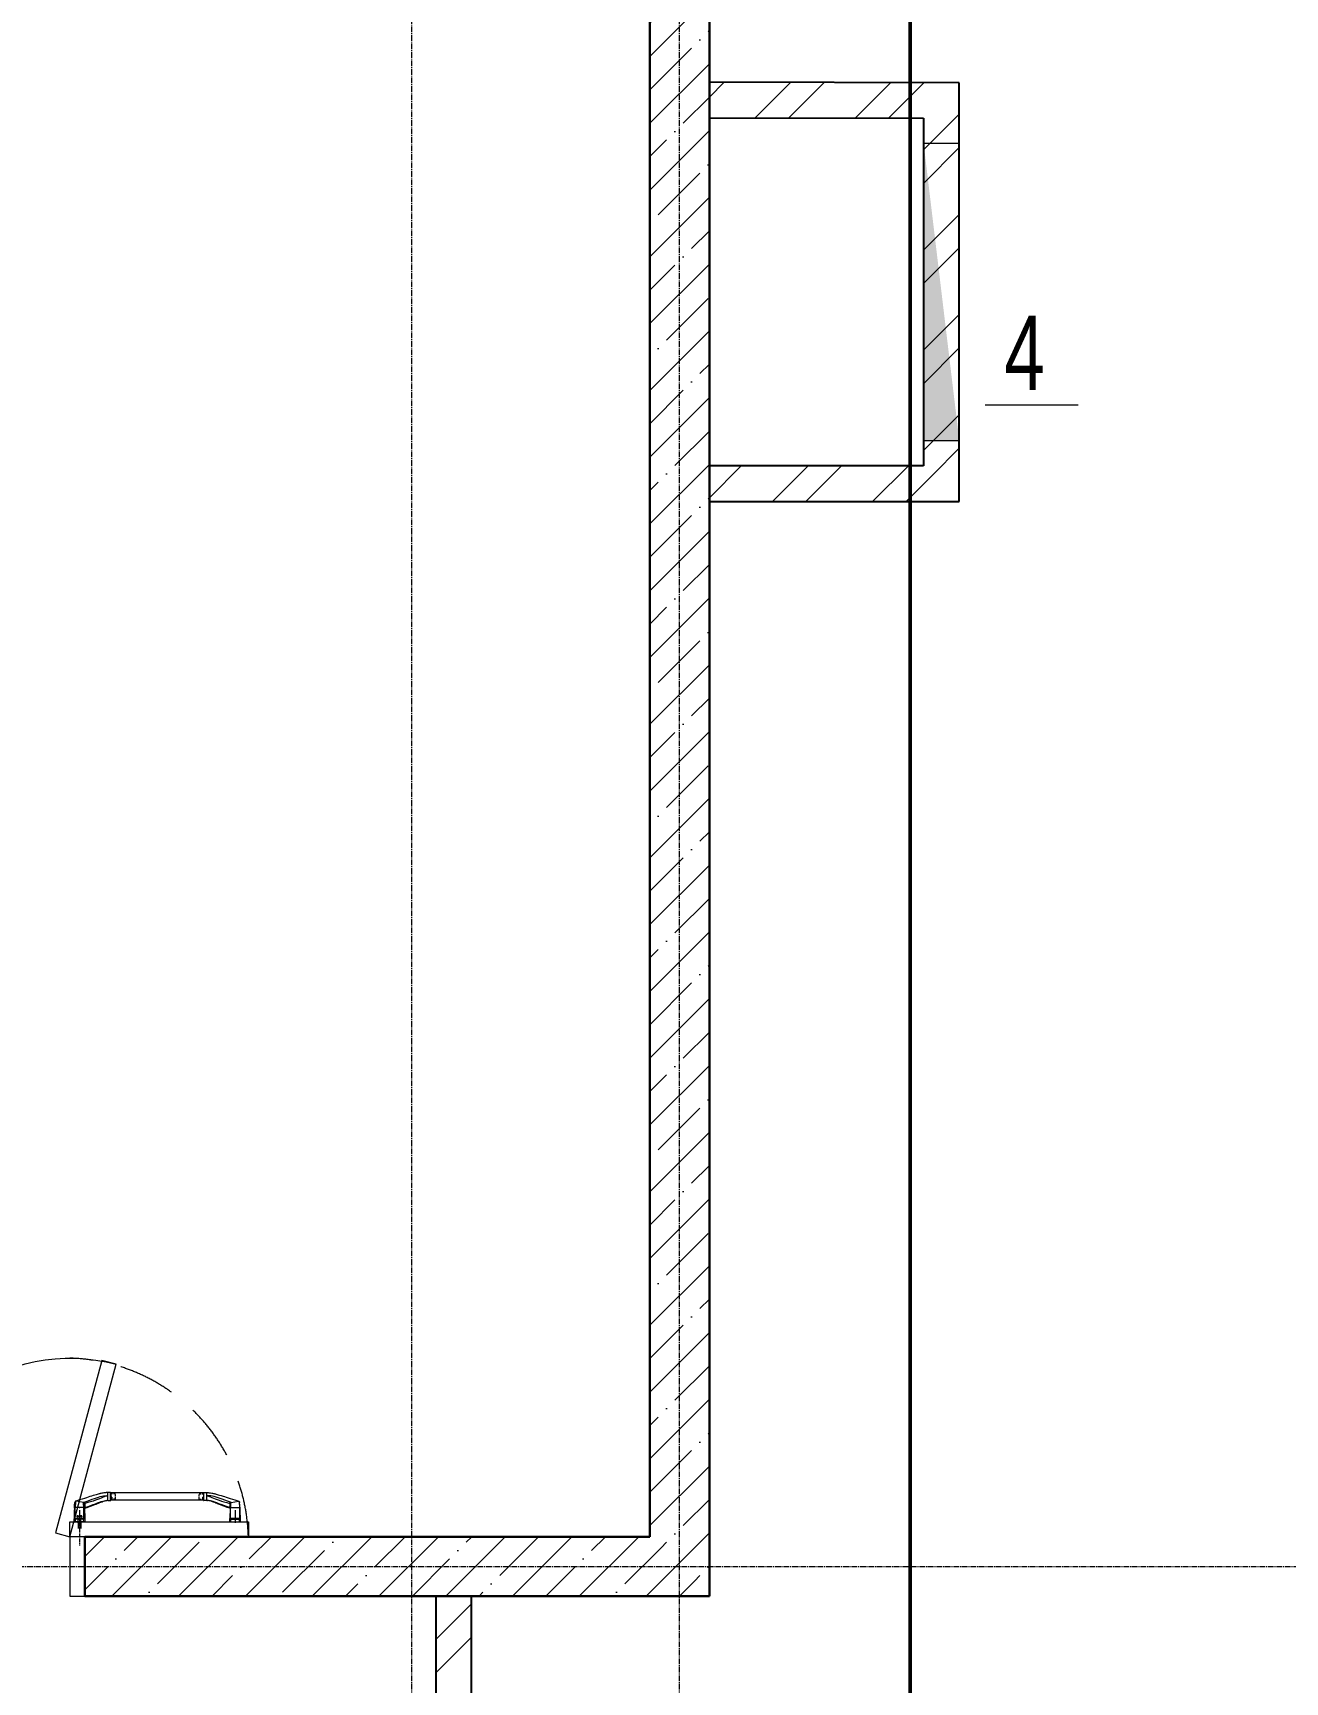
# Model space of a CAD drawing. Header units: millimetres. Extents: x -7155 to 483283, y -227682 to 148426.
# Drawn here: x 26326 to 30536, y 90511 to 96055 of the extents above; entities that cross this region are included whole.
import ezdxf
from ezdxf.enums import TextEntityAlignment as Align

# ---------------------------------------------------------------- set-up
doc = ezdxf.new("R2010")
doc.units = ezdxf.units.MM
for name, pattern in [('CENTER2', [28.575, 19.05, -3.175, 3.175, -3.175]), ('CENTERLINE', [30, 12, -1.5, 3, -1.5, 12]), ('DASHED', [19.05, 12.7, -6.35]), ('HIDDEN', [9.525, 6.35, -3.175])]:
    doc.linetypes.add(name, pattern=pattern)
for name, color, linetype, lineweight in [('АР_Двери_внутренние', 5, 'Continuous', 9), ('АР_Двери_внутренние_антипаника', 7, 'Continuous', 0), ('АР_Отв. марка', 4, 'Continuous', 9), ('АР_Стены ЖБ', 7, 'Continuous', 30), ('АР_Стены кирпич', 32, 'Continuous', 25), ('АР_Штриховка', 8, 'Continuous', 0), ('ОВ_Отверстия', 1, 'Continuous', 5)]:
    doc.layers.add(name, color=color, linetype=linetype, lineweight=lineweight)
doc.layers.add('АР_Оси_РД_100', color=7, linetype='Continuous', lineweight=0, true_color=0x525252)
doc.layers.add('РД_Оси_100', color=7, linetype='Continuous', lineweight=0, true_color=0x525252)
doc.styles.add('Arial0', font='arial.ttf')

# ---------------------------------------------------------------- blocks, each defined once
blk = doc.blocks.new('СОШ_2200_АР_ОСИ_М100_28.05.24')
at = {"layer": 'АР_Оси_РД_100', "linetype": 'CENTER2'}
for p, q in [((27600, -6155), (27600, 139938.679)), ((-5954.958, 90900), (119910, 90900))]:
    blk.add_line(p, q, dxfattribs=at)
blk.add_lwpolyline([(28500, -6155), (28500, 139938.679)], dxfattribs=at)
blk = doc.blocks.new('MOK-МаркаПроема инж.')
blk.add_line((-1.328, -1.754), (1.802, -1.754))
at = {"color": 0, "style": 'Arial0', "width": 0.7}
blk.add_attdef('АР-ПРОЕМ:Коробка', text='', height=2.5, dxfattribs=at).set_placement((0, 0), align=Align.MIDDLE)

msp = doc.modelspace()

# ---------------------------------------------------------------- hatches: boundary and pattern name
at = {"layer": 'АР_Штриховка', "linetype": 'Continuous', "lineweight": 5, "true_color": 0x000000}
h = msp.add_hatch(dxfattribs=at)
h.set_pattern_fill('ANSI35', color=18, scale=25, angle=-360, style=0)
h.paths.add_polyline_path([(28600, 100400), (28400, 100400), (28400, 91000), (28600, 90800)], flags=0)
at = {"layer": 'АР_Штриховка', "linetype": 'Continuous', "lineweight": 0, "true_color": 0x000000}
h = msp.add_hatch(dxfattribs=at)
h.set_pattern_fill('ANSI32', color=18, scale=25, angle=-360, style=0)
h.paths.add_polyline_path([(28600.3, 95890), (28600, 95770), (29320.4, 95768.5), (29440.4, 95888.2)], flags=0)
h = msp.add_hatch(dxfattribs=at)
h.set_pattern_fill('ANSI32', color=18, scale=25, angle=-360, style=0)
h.paths.add_polyline_path([(29440.4, 95888.2), (29320.4, 95768.5), (29320.4, 94600.5), (29440.4, 94480.6)], flags=0)
h = msp.add_hatch(dxfattribs=at)
h.set_pattern_fill('ANSI32', color=18, scale=25, angle=-360, style=0)
h.paths.add_polyline_path([(29440.4, 94480.6), (29320.4, 94600.5), (28600, 94600), (28600.1, 94480)], flags=0)
at = {"layer": 'АР_Штриховка', "linetype": 'Continuous', "lineweight": 5, "true_color": 0x000000}
h = msp.add_hatch(dxfattribs=at)
h.set_pattern_fill('ANSI35', color=18, scale=25, angle=360, style=0)
h.paths.add_polyline_path([(28600, 90800), (28400, 91000), (26500, 91000), (26500, 90800)], flags=0)
h.paths.add_polyline_path([(24700, 90800), (24700, 91000), (24400, 91000), (24400, 90800)], flags=0)
at = {"layer": 'АР_Штриховка', "linetype": 'Continuous', "lineweight": 0, "true_color": 0x000000}
h = msp.add_hatch(dxfattribs=at)
h.set_pattern_fill('ANSI32', color=18, scale=25, angle=-360, style=0)
h.paths.add_polyline_path([(27800, 90800), (27680, 90800), (27680, 89800), (27800, 89800)], flags=0)
h.paths.add_polyline_path([(27800, 87800), (27680, 87800), (27680, 87400), (27800, 87400)], flags=0)
at = {"layer": 'ОВ_Отверстия', "linetype": 'Continuous', "lineweight": 5, "true_color": 0x000000}
for points in [[(29320.4, 95685), (29320.4, 94685), (29380.4, 95185)], [(29320.4, 94685), (29440.4, 94685), (29380.4, 95185)]]:
    msp.add_hatch(color=18, dxfattribs=at).paths.add_polyline_path(points, flags=0)

# ---------------------------------------------------------------- linework, layer by layer
at = {"color": 1, "lineweight": 50}
msp.add_lwpolyline([(29275, 90117.6), (29275, 99663), (44686.9, 99663), (44686.9, 90117.6)], dxfattribs=at)
at = {"layer": 'АР_Двери_внутренние', "color": 18, "linetype": 'Continuous', "lineweight": 9, "true_color": 0x000000}
for points in [[(26605.3, 91579.6), (26557, 91592.5), (26401.7, 91012.9), (26450, 91000)], [(26450, 90800), (26500, 90800), (26500, 91000), (26450, 91000)]]:
    msp.add_lwpolyline(points, close=True, dxfattribs=at)
at = {"layer": 'АР_Двери_внутренние', "color": 18, "linetype": 'Continuous', "lineweight": 9, "true_color": 0x000000, "extrusion": (0, 0, -1)}
msp.add_arc((-26450, 91000), 600, 0, 105, dxfattribs=at)
at = {"layer": 'АР_Двери_внутренние_антипаника', "color": 18, "linetype": 'Continuous', "true_color": 0x000000}
for p, q in [((26548.2, 91143.6), (26545.4, 91142.9)), ((26550.4, 91144.2), (26548.2, 91143.6)), ((26552.2, 91144.6), (26550.4, 91144.2)), ((26554.5, 91145.2), (26552.2, 91144.6)), ((26557.3, 91145.8), (26554.5, 91145.2)), ((26560.5, 91146.5), (26557.3, 91145.8)), ((26564.2, 91147.1), (26560.5, 91146.5)), ((26565.6, 91147.3), (26564.2, 91147.1)), ((26566.9, 91147.5), (26565.6, 91147.3)), ((26568.1, 91147.6), (26566.9, 91147.5)), ((26569.2, 91147.7), (26568.1, 91147.6)), ((26570.3, 91147.8), (26569.2, 91147.7)), ((26572.3, 91148), (26570.3, 91147.8)), ((26577, 91148.1), (26572.3, 91148)), ((26577, 91137.5), (26577, 91148.1)), ((26587, 91148.1), (26577, 91148.1)), ((26587, 91148.1), (26577, 91148.1)), ((26587, 91137.5), (26587, 91148.1)), ((26899.3, 91147.2), (26588, 91147.1)), ((26588, 91147.1), (26588, 91136.9)), ((26899.3, 91147.2), (26899.3, 91136.9)), ((26900.3, 91148.2), (26910.3, 91148.2)), ((26900.3, 91137.5), (26900.3, 91148.1)), ((26900.3, 91148.1), (26910.3, 91148.1)), ((26910.3, 91148.1), (26915.1, 91148)), ((26910.3, 91137.5), (26910.3, 91148.1)), ((26915.1, 91148), (26917, 91147.9)), ((26917, 91147.9), (26918.1, 91147.8)), ((26918.1, 91147.8), (26919.2, 91147.6)), ((26919.2, 91147.6), (26920.5, 91147.5)), ((26920.5, 91147.5), (26921.7, 91147.3)), ((26921.7, 91147.3), (26923.1, 91147.1)), ((26923.1, 91147.1), (26926.8, 91146.5)), ((26926.8, 91146.5), (26930, 91145.8)), ((26930, 91145.8), (26932.8, 91145.2)), ((26932.8, 91145.2), (26935.1, 91144.6)), ((26935.1, 91144.6), (26937, 91144.2)), ((26937, 91144.2), (26939.2, 91143.6)), ((26939.2, 91143.6), (26941.9, 91142.9)), ((26465.2, 91096.3), (26465.4, 91096.9)), ((26465.4, 91097), (26465.9, 91105.8)), ((26465.4, 91096.9), (26465.8, 91097.5)), ((26465.5, 91098.8), (26465.5, 91098.5)), ((26465.8, 91097.5), (26466.5, 91097.8)), ((26465.9, 91105.8), (26466.6, 91115.1)), ((26466.5, 91097.8), (26467.2, 91098)), ((26466.7, 91115.4), (26466.6, 91115.1)), ((26466.8, 91115.7), (26466.7, 91115.4)), ((26467.4, 91117.2), (26466.8, 91115.7)), ((26467.2, 91116.2), (26466.8, 91115.7)), ((26467, 91093.9), (26466.9, 91089.9)), ((26466.9, 91089.9), (26466.9, 91086.2)), ((26467.2, 91098), (26467, 91093.9)), ((26467.9, 91116.6), (26467.2, 91116.2)), ((26496.9, 91098), (26467.2, 91098)), ((26469.3, 91118.9), (26467.4, 91117.2)), ((26468.6, 91116.7), (26467.4, 91098)), ((26496.7, 91098), (26467.4, 91098)), ((26468.6, 91116.7), (26467.9, 91116.6)), ((26468.8, 91117.3), (26468.6, 91116.7)), ((26469.4, 91118), (26468.8, 91117.3)), ((26470.9, 91119.8), (26469.3, 91118.9)), ((26469.4, 91119), (26469.3, 91118.9)), ((26470.1, 91119.2), (26469.4, 91119)), ((26470.9, 91119.1), (26469.4, 91118)), ((26470.9, 91119.1), (26470.1, 91119.2)), ((26472.8, 91120.4), (26470.9, 91119.8)), ((26495.5, 91114.4), (26470.9, 91119.1)), ((26482.4, 91123.4), (26472.8, 91120.4)), ((26491, 91126.1), (26482.4, 91123.4)), ((26498.7, 91128.6), (26491, 91126.1)), ((26495.3, 91114.2), (26495.5, 91114.4)), ((26495.3, 91114), (26495.3, 91114.2)), ((26495.4, 91113.5), (26495.3, 91114)), ((26495.6, 91113.1), (26495.4, 91113.5)), ((26495.5, 91114.4), (26496.2, 91115.3)), ((26495.5, 91114.4), (26496.4, 91114)), ((26495.7, 91113), (26495.6, 91113.1)), ((26495.6, 91113.1), (26495.6, 91113.1)), ((26495.6, 91113.1), (26495.6, 91113.1)), ((26495.6, 91113.1), (26495.6, 91113.1)), ((26495.6, 91113.1), (26495.6, 91113.1)), ((26495.6, 91113.1), (26495.6, 91113.1)), ((26495.6, 91113.1), (26495.6, 91113.1)), ((26495.6, 91113.1), (26495.6, 91113.1)), ((26495.6, 91113.1), (26495.6, 91113.1)), ((26495.6, 91113.1), (26495.6, 91113.1)), ((26495.6, 91113.1), (26495.6, 91113.1)), ((26495.6, 91113.1), (26495.6, 91113.1)), ((26495.6, 91113.1), (26495.6, 91113.1)), ((26495.6, 91113.1), (26495.6, 91113.1)), ((26495.7, 91112.9), (26495.7, 91113)), ((26495.8, 91112.8), (26495.7, 91112.9)), ((26496, 91109.9), (26495.8, 91112.8)), ((26495.8, 91112.8), (26496.5, 91112.7)), ((26496.2, 91107), (26496, 91109.9)), ((26496.2, 91115.3), (26496.8, 91115.8)), ((26496.3, 91104.2), (26496.2, 91107)), ((26496.5, 91101.3), (26496.3, 91104.2)), ((26496.4, 91114), (26497.3, 91113.2)), ((26496.5, 91112.7), (26497.1, 91112.3)), ((26496.7, 91098), (26496.5, 91101.3)), ((26497.1, 91097.9), (26496.7, 91098)), ((26496.8, 91115.8), (26497.6, 91116.2)), ((26497, 91094.7), (26496.9, 91098)), ((26496.9, 91098), (26497.6, 91097.8)), ((26497.1, 91091.6), (26497, 91094.7)), ((26497.1, 91112.3), (26497.6, 91111.8)), ((26497.1, 91097.9), (26497.1, 91097.9)), ((26497.2, 91088.5), (26497.1, 91091.6)), ((26497.2, 91085.6), (26497.2, 91088.5)), ((26497.3, 91113.2), (26498, 91112.2)), ((26497.6, 91116.2), (26507.7, 91119.5)), ((26497.6, 91116.2), (26498.4, 91115.4)), ((26497.6, 91111.8), (26497.7, 91111.2)), ((26497.6, 91097.8), (26498.3, 91097.5)), ((26497.8, 91111.3), (26497.7, 91111.2)), ((26497.9, 91111.2), (26497.8, 91111.3)), ((26498, 91111.2), (26497.9, 91111.2)), ((26498, 91112.2), (26498.2, 91111.3)), ((26498.1, 91111.2), (26498, 91111.2)), ((26498.2, 91111.3), (26498.1, 91111.2)), ((26498.3, 91111.4), (26498.2, 91111.3)), ((26498.8, 91111.3), (26498.3, 91111.4)), ((26498.3, 91097.5), (26498.7, 91096.9)), ((26498.4, 91115.4), (26499.1, 91114.1)), ((26498.5, 91100.4), (26498.4, 91101)), ((26498.4, 91101), (26498.4, 91100.9)), ((26498.5, 91100.3), (26498.5, 91100.4)), ((26498.7, 91100.3), (26498.5, 91100.3)), ((26505.6, 91130.8), (26498.7, 91128.6)), ((26498.7, 91099.7), (26498.7, 91100.2)), ((26498.7, 91100.2), (26498.7, 91100.2)), ((26498.7, 91098.7), (26498.7, 91099.7)), ((26498.8, 91097.1), (26498.7, 91098.7)), ((26498.8, 91097.1), (26498.7, 91097.1)), ((26498.7, 91096.9), (26498.9, 91096.3)), ((26499.3, 91111.2), (26498.8, 91111.3)), ((26498.9, 91095.1), (26498.8, 91097.1)), ((26498.9, 91096.3), (26498.9, 91094.9)), ((26498.9, 91095.3), (26499.1, 91095.9)), ((26498.9, 91094.9), (26499.6, 91095.3)), ((26498.9, 91094.9), (26500.1, 91063.7)), ((26499.1, 91114.1), (26499.5, 91112.6)), ((26499.1, 91095.9), (26499.2, 91096)), ((26499.2, 91096), (26499.3, 91096.2)), ((26499.5, 91111.2), (26499.3, 91111.2)), ((26499.3, 91096.2), (26499.4, 91096.4)), ((26499.4, 91096.4), (26499.8, 91096.9)), ((26499.5, 91112.6), (26499.7, 91111.2)), ((26499.7, 91111.2), (26499.5, 91111.2)), ((26499.6, 91095.3), (26508.4, 91098.2)), ((26499.6, 91095.3), (26500, 91095.5)), ((26510, 91114.4), (26499.7, 91111.2)), ((26499.7, 91111.2), (26499.7, 91111.2)), ((26499.7, 91111.2), (26500.1, 91105.6)), ((26499.8, 91096.9), (26500.4, 91097.5)), ((26500, 91095.5), (26500.3, 91095.9)), ((26500.1, 91105.6), (26500.6, 91098.1)), ((26500.3, 91095.9), (26500.5, 91096.4)), ((26500.4, 91097.5), (26500.6, 91097.6)), ((26500.5, 91096.4), (26500.6, 91097.6)), ((26500.6, 91097.6), (26510.9, 91101)), ((26500.6, 91098.1), (26500.6, 91097.6)), ((26511.9, 91132.7), (26505.6, 91130.8)), ((26507.7, 91119.5), (26516.7, 91122.8)), ((26508.4, 91098.2), (26516.1, 91100.9)), ((26519.4, 91117.2), (26510, 91114.4)), ((26510.9, 91101), (26520.2, 91104.4)), ((26517.5, 91134.5), (26511.9, 91132.7)), ((26516.1, 91100.9), (26522.8, 91103.4)), ((26516.7, 91122.8), (26524.9, 91125.8)), ((26522.5, 91136.1), (26517.5, 91134.5)), ((26527.9, 91119.7), (26519.4, 91117.2)), ((26520.2, 91104.4), (26528.7, 91107.6)), ((26528.7, 91138), (26522.5, 91136.1)), ((26522.8, 91103.4), (26528.7, 91105.7)), ((26524.9, 91125.8), (26532.4, 91128.6)), ((26535.6, 91122.2), (26527.9, 91119.7)), ((26533.9, 91139.6), (26528.7, 91138)), ((26528.7, 91107.6), (26536.3, 91110.6)), ((26528.7, 91105.7), (26533.9, 91107.8)), ((26532.4, 91128.6), (26539.3, 91131.1)), ((26538.4, 91140.9), (26533.9, 91139.6)), ((26533.9, 91107.8), (26538.5, 91109.7)), ((26542.7, 91124.7), (26535.6, 91122.2)), ((26536.3, 91110.6), (26543.3, 91113.4)), ((26542.2, 91142), (26538.4, 91140.9)), ((26538.5, 91109.7), (26542.6, 91111.4)), ((26539.3, 91131.1), (26545.8, 91133.2)), ((26545.4, 91142.9), (26542.2, 91142)), ((26542.6, 91111.4), (26546.3, 91112.9)), ((26549.1, 91127), (26542.7, 91124.7)), ((26543.3, 91113.4), (26549.7, 91115.8)), ((26545.8, 91133.2), (26551.9, 91135)), ((26546.3, 91112.9), (26550.5, 91114.6)), ((26554.8, 91129.3), (26549.1, 91127)), ((26549.7, 91115.8), (26555.4, 91117.8)), ((26550.5, 91114.6), (26554.2, 91116)), ((26551.9, 91135), (26557.7, 91136.3)), ((26554.2, 91116), (26558, 91117.4)), ((26560, 91131.4), (26554.8, 91129.3)), ((26555.4, 91117.8), (26560.6, 91119.3)), ((26557.7, 91136.3), (26563.2, 91137.1)), ((26558, 91117.4), (26562.1, 91118.8)), ((26564.7, 91133.4), (26560, 91131.4)), ((26560.6, 91119.3), (26565.1, 91120.3)), ((26562.1, 91118.8), (26566.4, 91120.1)), ((26563.2, 91137.1), (26567, 91137.4)), ((26567.9, 91134.9), (26564.7, 91133.4)), ((26565.1, 91120.3), (26568.2, 91120.7)), ((26566.4, 91120.1), (26570.9, 91121.1)), ((26567, 91137.4), (26570.6, 91137.5)), ((26571, 91136.3), (26567.9, 91134.9)), ((26568.2, 91120.7), (26571.1, 91121.1)), ((26570.6, 91137.5), (26573.9, 91137.5)), ((26570.7, 91121), (26572.2, 91121.3)), ((26574, 91137.2), (26571, 91136.3)), ((26572.2, 91121.3), (26574.6, 91121.6)), ((26573.9, 91137.5), (26577, 91137.5)), ((26577, 91137.5), (26574, 91137.2)), ((26577, 91121.7), (26574.6, 91121.6)), ((26577, 91121.8), (26577, 91137.5)), ((26577, 91121.7), (26577, 91121.8)), ((26577, 91121.7), (26587, 91121.7)), ((26587, 91121.7), (26587, 91137.5)), ((26588, 91136.9), (26588, 91122.7)), ((26899.3, 91122.7), (26588, 91122.7)), ((26899.3, 91136.9), (26899.3, 91122.7)), ((26900.3, 91121.7), (26900.3, 91137.5)), ((26910.3, 91121.7), (26900.3, 91121.7)), ((26910.3, 91137.5), (26913.3, 91137.2)), ((26913.4, 91137.5), (26910.3, 91137.5)), ((26910.3, 91121.8), (26910.3, 91137.5)), ((26910.3, 91121.7), (26910.3, 91121.8)), ((26910.3, 91121.7), (26912.7, 91121.6)), ((26915.1, 91121.3), (26912.7, 91121.6)), ((26913.3, 91137.2), (26916.4, 91136.3)), ((26916.7, 91137.5), (26913.4, 91137.5)), ((26916.6, 91121), (26915.1, 91121.3)), ((26919.1, 91120.7), (26916.2, 91121.2)), ((26916.4, 91136.3), (26919.4, 91134.9)), ((26920.9, 91120.1), (26916.4, 91121.1)), ((26920.3, 91137.4), (26916.7, 91137.5)), ((26922.2, 91120.3), (26919.1, 91120.7)), ((26919.4, 91134.9), (26922.6, 91133.5)), ((26924.2, 91137.1), (26920.3, 91137.4)), ((26925.2, 91118.8), (26920.9, 91120.1)), ((26926.8, 91119.3), (26922.2, 91120.3)), ((26922.6, 91133.5), (26927.3, 91131.4)), ((26929.6, 91136.3), (26924.2, 91137.1)), ((26929.4, 91117.4), (26925.2, 91118.8)), ((26931.9, 91117.8), (26926.8, 91119.3)), ((26927.3, 91131.4), (26932.5, 91129.3)), ((26933.1, 91116), (26929.4, 91117.4)), ((26935.4, 91135), (26929.6, 91136.3)), ((26937.6, 91115.8), (26931.9, 91117.8)), ((26932.5, 91129.3), (26938.3, 91127)), ((26936.8, 91114.6), (26933.1, 91116)), ((26941.5, 91133.2), (26935.4, 91135)), ((26941, 91112.9), (26936.8, 91114.6)), ((26944, 91113.4), (26937.6, 91115.8)), ((26938.3, 91127), (26944.6, 91124.7)), ((26944.7, 91111.4), (26941, 91112.9)), ((26948, 91131.1), (26941.5, 91133.2)), ((26941.9, 91142.9), (26945.1, 91142)), ((26951, 91110.6), (26944, 91113.4)), ((26944.6, 91124.7), (26951.7, 91122.2)), ((26948.8, 91109.7), (26944.7, 91111.4)), ((26945.1, 91142), (26948.9, 91140.9)), ((26954.9, 91128.6), (26948, 91131.1)), ((26953.4, 91107.8), (26948.8, 91109.7)), ((26948.9, 91140.9), (26953.4, 91139.6)), ((26958.7, 91107.6), (26951, 91110.6)), ((26951.7, 91122.2), (26959.4, 91119.7)), ((26953.4, 91139.6), (26958.6, 91138)), ((26958.6, 91105.7), (26953.4, 91107.8)), ((26962.4, 91125.8), (26954.9, 91128.6)), ((26958.6, 91138), (26964.8, 91136.1)), ((26964.5, 91103.4), (26958.6, 91105.7)), ((26967.1, 91104.4), (26958.7, 91107.6)), ((26959.4, 91119.7), (26967.9, 91117.2)), ((26970.6, 91122.8), (26962.4, 91125.8)), ((26971.3, 91100.9), (26964.5, 91103.4)), ((26964.8, 91136.1), (26969.8, 91134.5)), ((26976.5, 91101), (26967.1, 91104.4)), ((26967.9, 91117.2), (26977.3, 91114.4)), ((26969.8, 91134.5), (26975.4, 91132.8)), ((26979.6, 91119.6), (26970.6, 91122.8)), ((26978.9, 91098.2), (26971.3, 91100.9)), ((26975.4, 91132.8), (26981.7, 91130.8)), ((26986.7, 91097.6), (26976.5, 91101)), ((26977.3, 91114.4), (26987.6, 91111.3)), ((26987.7, 91095.3), (26978.9, 91098.2)), ((26989.7, 91116.2), (26979.6, 91119.6)), ((26981.7, 91130.8), (26988.6, 91128.6)), ((26986.8, 91098.1), (26986.7, 91097.6)), ((26986.9, 91096.4), (26986.7, 91097.6)), ((26987, 91097.5), (26986.7, 91097.6)), ((26987.2, 91105.6), (26986.8, 91098.1)), ((26987.1, 91095.9), (26986.9, 91096.4)), ((26987.6, 91096.9), (26987, 91097.5)), ((26987.3, 91095.5), (26987.1, 91095.9)), ((26987.6, 91111.2), (26987.2, 91105.6)), ((26988.4, 91094.9), (26987.2, 91063.7)), ((26987.7, 91095.3), (26987.3, 91095.5)), ((26987.8, 91112.6), (26987.6, 91111.3)), ((26987.6, 91111.3), (26987.6, 91111.2)), ((26987.6, 91111.3), (26987.8, 91111.2)), ((26987.9, 91096.4), (26987.6, 91096.9)), ((26988.4, 91094.9), (26987.7, 91095.3)), ((26988.3, 91114.1), (26987.8, 91112.6)), ((26987.8, 91111.2), (26988.1, 91111.2)), ((26988, 91096.2), (26987.9, 91096.4)), ((26988.1, 91096), (26988, 91096.2)), ((26988.1, 91111.2), (26988.5, 91111.3)), ((26988.2, 91095.9), (26988.1, 91096)), ((26988.4, 91095.3), (26988.2, 91095.9)), ((26989, 91115.4), (26988.3, 91114.1)), ((26988.4, 91095.1), (26988.5, 91097.1)), ((26988.6, 91096.9), (26988.4, 91096.3)), ((26988.4, 91096.3), (26988.4, 91094.9)), ((26988.5, 91111.3), (26989, 91111.4)), ((26988.5, 91097.1), (26988.6, 91098.7)), ((26988.5, 91097.1), (26988.7, 91097.1)), ((26988.6, 91128.6), (26996.3, 91126.1)), ((26988.6, 91099.7), (26988.7, 91100.2)), ((26988.6, 91098.7), (26988.6, 91099.7)), ((26989.1, 91097.5), (26988.6, 91096.9)), ((26988.7, 91100.3), (26988.8, 91100.3)), ((26988.7, 91100.2), (26988.7, 91100.2)), ((26988.8, 91100.4), (26988.9, 91101)), ((26988.8, 91100.3), (26988.8, 91100.4)), ((26988.9, 91101), (26988.9, 91100.9)), ((26989.7, 91116.2), (26989, 91115.4)), ((26989, 91111.4), (26989.1, 91111.3)), ((26989.4, 91112.3), (26989.1, 91111.3)), ((26989.1, 91111.3), (26989.2, 91111.2)), ((26989.7, 91097.8), (26989.1, 91097.5)), ((26989.2, 91111.2), (26989.3, 91111.2)), ((26989.3, 91111.2), (26989.5, 91111.2)), ((26990, 91113.2), (26989.4, 91112.3)), ((26989.5, 91111.2), (26989.6, 91111.3)), ((26989.7, 91111.8), (26989.6, 91111.2)), ((26989.6, 91111.3), (26989.6, 91111.2)), ((26990.5, 91115.8), (26989.7, 91116.2)), ((26990.2, 91112.3), (26989.7, 91111.8)), ((26990.4, 91098), (26989.7, 91097.8)), ((26990.9, 91114), (26990, 91113.2)), ((26990.1, 91088.5), (26990.2, 91091.6)), ((26990.1, 91085.6), (26990.1, 91088.5)), ((26990.8, 91112.7), (26990.2, 91112.3)), ((26990.2, 91097.9), (26990.3, 91097.9)), ((26990.2, 91091.6), (26990.3, 91094.8)), ((26990.3, 91094.8), (26990.4, 91098)), ((26990.3, 91097.9), (26990.6, 91098)), ((26990.4, 91098), (27020.1, 91098)), ((26991.1, 91115.4), (26990.5, 91115.8)), ((26990.6, 91098), (26990.8, 91101.3)), ((26990.6, 91098), (27020, 91098)), ((26991.6, 91112.8), (26990.8, 91112.7)), ((26990.8, 91101.3), (26991, 91104.2)), ((26991.9, 91114.4), (26990.9, 91114)), ((26991, 91104.2), (26991.2, 91107)), ((26991.9, 91114.4), (26991.1, 91115.4)), ((26991.2, 91107), (26991.4, 91109.9)), ((26991.4, 91109.9), (26991.6, 91112.8)), ((26991.6, 91113), (26991.7, 91113.1)), ((26991.6, 91112.9), (26991.6, 91113)), ((26991.6, 91112.8), (26991.6, 91112.9)), ((26991.7, 91113.1), (26991.9, 91113.5)), ((26991.7, 91113.1), (26991.7, 91113.1)), ((26991.7, 91113.1), (26991.7, 91113.1)), ((26991.7, 91113.1), (26991.7, 91113.1)), ((26991.7, 91113.1), (26991.7, 91113.1)), ((26991.7, 91113.1), (26991.7, 91113.1)), ((26991.7, 91113.1), (26991.7, 91113.1)), ((26991.7, 91113.1), (26991.7, 91113.1)), ((26991.7, 91113.1), (26991.7, 91113.1)), ((26991.7, 91113.1), (26991.7, 91113.1)), ((26991.7, 91113.1), (26991.7, 91113.1)), ((26991.7, 91113.1), (26991.7, 91113.1)), ((26991.7, 91113.1), (26991.7, 91113.1)), ((26991.7, 91113.1), (26991.7, 91113.1)), ((26991.9, 91114.4), (27016.4, 91119.1)), ((26992, 91114.2), (26991.9, 91114.4)), ((26991.9, 91113.5), (26992, 91114)), ((26992, 91114), (26992, 91114.2)), ((26996.3, 91126.1), (27004.9, 91123.4)), ((27004.9, 91123.4), (27014.5, 91120.4)), ((27014.5, 91120.4), (27016.4, 91119.8)), ((27016.4, 91119.8), (27018, 91118.9)), ((27016.4, 91119.1), (27017.2, 91119.2)), ((27016.4, 91119.1), (27017.9, 91118)), ((27017.2, 91119.2), (27018, 91119)), ((27017.9, 91118), (27018.5, 91117.3)), ((27018, 91119), (27018, 91118.9)), ((27018, 91118.9), (27019.9, 91117.3)), ((27018.5, 91117.3), (27018.7, 91116.7)), ((27018.7, 91116.7), (27019.4, 91116.6)), ((27018.7, 91116.7), (27020, 91098)), ((27019.4, 91116.6), (27020.1, 91116.2)), ((27019.9, 91117.3), (27020.5, 91115.7)), ((27020.1, 91116.2), (27020.5, 91115.7)), ((27020.1, 91098), (27020.3, 91093.9)), ((27020.9, 91097.8), (27020.1, 91098)), ((27020.3, 91093.9), (27020.4, 91089.9)), ((27020.4, 91089.9), (27020.5, 91086.2)), ((27020.5, 91115.7), (27020.6, 91115.4)), ((27020.6, 91115.4), (27020.7, 91115.1)), ((27021.4, 91105.8), (27020.7, 91115.1)), ((27021.5, 91097.5), (27020.9, 91097.8)), ((27021.9, 91097), (27021.4, 91105.8)), ((27021.9, 91096.9), (27021.5, 91097.5)), ((27021.8, 91098.8), (27021.8, 91098.5)), ((27022.1, 91096.3), (27021.9, 91096.9)), ((26463.8, 91050), (26463.9, 91059.4)), ((26500.3, 91050), (26463.8, 91050)), ((26464.1, 91060.3), (26463.9, 91059.4)), ((26464.2, 91059.2), (26463.9, 91059.4)), ((26464.4, 91060.8), (26464.1, 91060.3)), ((26465, 91059), (26464.2, 91059.2)), ((26464.8, 91061.2), (26464.4, 91060.8)), ((26465.2, 91061.5), (26464.8, 91061.2)), ((26465.6, 91058.9), (26465, 91059)), ((26465.7, 91061.7), (26465.2, 91061.5)), ((26466.3, 91058.8), (26465.6, 91058.9)), ((26466.8, 91061.9), (26465.7, 91061.7)), ((26467.1, 91058.8), (26466.3, 91058.8)), ((26466.9, 91086.2), (26466.8, 91082)), ((26466.8, 91082), (26466.8, 91078.1)), ((26466.8, 91078.1), (26466.9, 91073.4)), ((26466.9, 91065.5), (26466.8, 91061.9)), ((26466.8, 91061.9), (26466.9, 91061.6)), ((26466.9, 91073.4), (26466.9, 91069.6)), ((26466.9, 91069.6), (26466.9, 91065.5)), ((26466.9, 91061.6), (26467.1, 91061.4)), ((26467.1, 91061.4), (26467.5, 91061.3)), ((26467.9, 91058.7), (26467.1, 91058.8)), ((26467.5, 91061.3), (26467.7, 91061.3)), ((26467.7, 91061.3), (26467.9, 91061.3)), ((26467.9, 91058.7), (26467.8, 91050)), ((26467.9, 91061.3), (26496.2, 91061.3)), ((26467.9, 91058.7), (26467.9, 91061.3)), ((26496.2, 91058.7), (26467.9, 91058.7)), ((26474.4, 91068.4), (26472.9, 91065.3)), ((26472.9, 91065.3), (26475.1, 91066.2)), ((26472.9, 91065.1), (26475.1, 91066)), ((26472.9, 91065.1), (26472.9, 91065.3)), ((26473.6, 91070.3), (26473.6, 91070.5)), ((26474.4, 91070.5), (26473.6, 91070.5)), ((26473.6, 91070.5), (26474.3, 91068.8)), ((26473.6, 91070.3), (26474.3, 91068.6)), ((26474.3, 91068.8), (26475.8, 91068.8)), ((26474.3, 91068.6), (26474.3, 91068.8)), ((26474.3, 91068.6), (26475.8, 91068.6)), ((26474.5, 91070.2), (26474.4, 91070.5)), ((26475.5, 91068.4), (26474.4, 91068.4)), ((26475.6, 91070.2), (26474.5, 91070.2)), ((26474.6, 91069.9), (26474.8, 91069.3)), ((26475.5, 91069.9), (26474.6, 91069.9)), ((26475.5, 91069.7), (26474.7, 91069.7)), ((26474.8, 91069.3), (26475.3, 91069.3)), ((26474.8, 91066.9), (26475.5, 91068.4)), ((26476.6, 91067.4), (26474.8, 91066.9)), ((26474.9, 91067), (26475.5, 91068.2)), ((26475.1, 91066.2), (26477.5, 91066.8)), ((26475.1, 91066), (26477.5, 91066.6)), ((26475.3, 91069.3), (26475.5, 91069.9)), ((26475.5, 91068.2), (26475.5, 91068.4)), ((26475.7, 91070.5), (26475.6, 91070.2)), ((26476.5, 91070.5), (26475.7, 91070.5)), ((26475.8, 91068.8), (26476.5, 91070.5)), ((26475.8, 91068.6), (26476.5, 91070.3)), ((26475.8, 91068.6), (26475.8, 91068.8)), ((26476.5, 91070.3), (26476.5, 91070.5)), ((26478.6, 91067.7), (26476.6, 91067.4)), ((26477, 91070.5), (26477, 91068.8)), ((26477.7, 91070.5), (26477, 91070.5)), ((26477, 91068.6), (26477, 91068.8)), ((26477, 91068.8), (26478.2, 91068.8)), ((26477, 91068.6), (26478.2, 91068.6)), ((26477.5, 91066.8), (26480.1, 91067.1)), ((26477.5, 91066.6), (26480.1, 91066.9)), ((26477.5, 91050), (26477.5, 91027.8)), ((26477.7, 91069.3), (26477.7, 91070.5)), ((26477.9, 91069.3), (26477.7, 91069.3)), ((26478.4, 91070.5), (26477.9, 91069.3)), ((26478.2, 91068.8), (26478.6, 91069.8)), ((26478.2, 91068.6), (26478.6, 91069.5)), ((26478.2, 91068.6), (26478.2, 91068.8)), ((26480.6, 91027.8), (26478.3, 91050)), ((26479.1, 91070.5), (26478.4, 91070.5)), ((26478.6, 91069.5), (26478.6, 91069.8)), ((26478.6, 91069.8), (26478.9, 91069.8)), ((26478.6, 91069.5), (26478.9, 91069.5)), ((26480.6, 91067.9), (26478.6, 91067.7)), ((26478.9, 91069.5), (26478.9, 91069.8)), ((26478.9, 91069.8), (26479.3, 91068.8)), ((26478.9, 91069.5), (26479.3, 91068.6)), ((26479.6, 91069.3), (26479.1, 91070.5)), ((26479.3, 91068.6), (26479.3, 91068.8)), ((26479.3, 91068.8), (26480.5, 91068.8)), ((26479.3, 91068.6), (26480.5, 91068.6)), ((26479.8, 91069.3), (26479.6, 91069.3)), ((26480.5, 91070.5), (26479.8, 91070.5)), ((26479.8, 91070.5), (26479.8, 91069.3)), ((26480.1, 91066.9), (26480.1, 91067.1)), ((26480.1, 91067.1), (26482, 91065.2)), ((26480.1, 91066.9), (26482, 91065)), ((26480.5, 91068.8), (26480.5, 91070.5)), ((26480.5, 91068.6), (26480.5, 91068.8)), ((26482, 91066.5), (26480.6, 91067.9)), ((26481.1, 91070.3), (26481.1, 91070.5)), ((26482, 91070.5), (26481.1, 91070.5)), ((26481.1, 91070.5), (26481.7, 91069.8)), ((26481.1, 91070.3), (26481.5, 91069.7)), ((26481.2, 91069.4), (26481.1, 91069.3)), ((26481.1, 91069.3), (26481.1, 91069.2)), ((26481.1, 91069.2), (26481.2, 91069.2)), ((26481.1, 91069.1), (26481.1, 91069)), ((26481.1, 91069), (26481.2, 91068.9)), ((26481.3, 91069.6), (26481.2, 91069.5)), ((26481.2, 91069.5), (26481.2, 91069.4)), ((26481.2, 91069.2), (26481.2, 91069.1)), ((26481.2, 91069.1), (26481.3, 91069)), ((26481.2, 91068.9), (26481.2, 91068.8)), ((26481.2, 91068.8), (26481.3, 91068.8)), ((26481.4, 91069.7), (26481.3, 91069.6)), ((26481.3, 91069), (26481.4, 91068.9)), ((26481.3, 91068.8), (26481.4, 91068.7)), ((26481.5, 91069.7), (26481.4, 91069.7)), ((26481.4, 91068.9), (26481.6, 91068.9)), ((26481.4, 91068.7), (26481.6, 91068.6)), ((26481.7, 91069.8), (26481.5, 91069.7)), ((26481.6, 91068.9), (26481.7, 91068.8)), ((26481.6, 91068.6), (26481.7, 91068.6)), ((26481.7, 91068.8), (26481.9, 91068.8)), ((26481.7, 91068.6), (26481.9, 91068.6)), ((26481.9, 91068.8), (26482, 91068.8)), ((26481.9, 91068.6), (26482, 91068.6)), ((26482.5, 91069.8), (26482, 91070.5)), ((26482.1, 91069.5), (26482, 91069.5)), ((26482, 91069.5), (26482, 91069.4)), ((26482, 91069.3), (26482, 91069.4)), ((26482, 91069.4), (26482, 91069.3)), ((26482, 91069.4), (26482, 91069.4)), ((26482, 91069.4), (26482, 91069.4)), ((26482.1, 91069.3), (26482, 91069.2)), ((26482, 91069.3), (26482, 91069.3)), ((26482, 91069.3), (26482, 91069.2)), ((26482, 91069.2), (26482, 91069.2)), ((26482, 91069.2), (26482, 91069.2)), ((26482, 91069.2), (26482, 91069.2)), ((26482, 91069.2), (26482.1, 91069.2)), ((26482, 91068.8), (26483.6, 91068.8)), ((26482, 91068.6), (26482, 91068.8)), ((26482, 91068.6), (26483.6, 91068.6)), ((26483.5, 91067.9), (26482, 91066.5)), ((26482, 91065.2), (26484, 91067.1)), ((26482, 91065), (26484, 91066.9)), ((26482, 91065), (26482, 91065.2)), ((26482.2, 91069.5), (26482.1, 91069.5)), ((26482.1, 91069.5), (26482.1, 91069.5)), ((26482.2, 91069.3), (26482.1, 91069.3)), ((26482.1, 91069.3), (26482.1, 91069.3)), ((26482.1, 91069.2), (26482.1, 91069.1)), ((26482.1, 91069.1), (26482.2, 91069.1)), ((26482.3, 91069.5), (26482.2, 91069.5)), ((26482.2, 91069.5), (26482.2, 91069.5)), ((26482.3, 91069.3), (26482.2, 91069.3)), ((26482.2, 91069.3), (26482.2, 91069.3)), ((26482.2, 91069.1), (26482.2, 91069.1)), ((26482.2, 91069.1), (26482.3, 91069.1)), ((26482.9, 91069.5), (26482.3, 91069.5)), ((26482.3, 91069.3), (26482.3, 91069.5)), ((26482.9, 91069.3), (26482.3, 91069.3)), ((26482.3, 91069.1), (26482.9, 91069.1)), ((26482.9, 91069.8), (26482.5, 91069.8)), ((26483.6, 91070.5), (26482.9, 91070.5)), ((26482.9, 91070.5), (26482.9, 91069.8)), ((26482.9, 91069.1), (26482.9, 91069.5)), ((26485.5, 91067.7), (26483.5, 91067.9)), ((26485.8, 91050), (26483.5, 91027.8)), ((26483.6, 91068.8), (26483.6, 91070.5)), ((26483.6, 91068.6), (26483.6, 91068.8)), ((26484, 91066.9), (26484, 91067.1)), ((26484, 91067.1), (26486.6, 91066.8)), ((26484, 91066.9), (26486.6, 91066.6)), ((26484.2, 91070.2), (26484.1, 91070.1)), ((26484.1, 91070.1), (26484.1, 91070)), ((26484.1, 91070), (26484.1, 91069.3)), ((26484.1, 91069.3), (26484.1, 91069.2)), ((26484.1, 91069.1), (26484.1, 91069.3)), ((26484.1, 91069.2), (26484.1, 91069.2)), ((26484.1, 91069.2), (26484.2, 91069.1)), ((26484.1, 91069.1), (26484.1, 91069)), ((26484.1, 91069), (26484.1, 91068.9)), ((26484.1, 91068.9), (26484.2, 91068.8)), ((26484.4, 91070.4), (26484.2, 91070.3)), ((26484.2, 91070.3), (26484.2, 91070.2)), ((26484.2, 91069.1), (26484.3, 91069)), ((26484.2, 91068.8), (26484.3, 91068.8)), ((26484.3, 91069), (26484.4, 91068.9)), ((26484.3, 91068.8), (26484.4, 91068.7)), ((26484.5, 91070.4), (26484.4, 91070.4)), ((26484.4, 91068.9), (26484.6, 91068.9)), ((26484.4, 91068.7), (26484.6, 91068.6)), ((26484.7, 91070.5), (26484.5, 91070.4)), ((26484.6, 91068.9), (26484.7, 91068.8)), ((26484.6, 91068.6), (26484.7, 91068.6)), ((26484.9, 91070.5), (26484.7, 91070.5)), ((26484.7, 91068.8), (26484.9, 91068.8)), ((26484.7, 91068.6), (26484.9, 91068.6)), ((26484.9, 91070), (26484.8, 91069.9)), ((26484.8, 91069.7), (26484.8, 91069.9)), ((26484.8, 91069.9), (26484.8, 91069.4)), ((26484.9, 91069.8), (26484.8, 91069.7)), ((26484.8, 91069.4), (26484.9, 91069.3)), ((26485, 91070.5), (26484.9, 91070.5)), ((26485, 91070.1), (26484.9, 91070.1)), ((26484.9, 91070.1), (26484.9, 91070.1)), ((26484.9, 91070.1), (26484.9, 91070)), ((26484.9, 91070), (26484.9, 91070)), ((26485, 91069.9), (26484.9, 91069.9)), ((26484.9, 91069.9), (26484.9, 91069.8)), ((26484.9, 91069.8), (26484.9, 91069.8)), ((26484.9, 91069.8), (26484.9, 91069.8)), ((26484.9, 91069.3), (26484.9, 91069.3)), ((26484.9, 91069.3), (26484.9, 91069.3)), ((26484.9, 91069.3), (26485, 91069.2)), ((26484.9, 91068.8), (26485, 91068.8)), ((26484.9, 91068.6), (26485, 91068.6)), ((26485.6, 91070.5), (26485, 91070.5)), ((26485.1, 91070.2), (26485, 91070.1)), ((26485, 91070.1), (26485, 91070.1)), ((26485.1, 91069.9), (26485, 91069.9)), ((26485, 91069.9), (26485, 91069.9)), ((26485, 91069.2), (26485, 91069.2)), ((26485, 91069.2), (26485.1, 91069.2)), ((26485, 91068.8), (26485.6, 91068.8)), ((26485, 91068.6), (26485, 91068.8)), ((26485, 91068.6), (26485.6, 91068.6)), ((26485.2, 91070.2), (26485.1, 91070.2)), ((26485.2, 91069.9), (26485.1, 91069.9)), ((26485.1, 91069.2), (26485.2, 91069.2)), ((26485.2, 91069.9), (26485.2, 91070.2)), ((26485.2, 91070.2), (26485.2, 91070.2)), ((26485.4, 91070.2), (26485.2, 91070.2)), ((26485.4, 91069.9), (26485.2, 91069.9)), ((26485.2, 91069.9), (26485.2, 91069.9)), ((26485.2, 91069.2), (26485.4, 91069.2)), ((26485.2, 91069.2), (26485.2, 91069.2)), ((26485.4, 91069.9), (26485.4, 91070.2)), ((26485.5, 91070.2), (26485.4, 91070.2)), ((26485.5, 91069.9), (26485.4, 91069.9)), ((26485.4, 91069.2), (26485.5, 91069.2)), ((26485.6, 91070.2), (26485.5, 91070.2)), ((26485.6, 91069.9), (26485.5, 91069.9)), ((26485.5, 91069.2), (26485.6, 91069.2)), ((26487.4, 91067.4), (26485.5, 91067.7)), ((26485.8, 91070.5), (26485.6, 91070.5)), ((26485.7, 91070.1), (26485.6, 91070.2)), ((26485.7, 91069.9), (26485.6, 91069.9)), ((26485.6, 91069.2), (26485.6, 91069.2)), ((26485.6, 91069.2), (26485.7, 91069.2)), ((26485.6, 91068.6), (26485.6, 91068.8)), ((26485.6, 91068.8), (26485.8, 91068.8)), ((26485.6, 91068.6), (26485.8, 91068.6)), ((26485.8, 91070.1), (26485.7, 91070.1)), ((26485.7, 91070.1), (26485.7, 91070.1)), ((26485.8, 91069.8), (26485.7, 91069.9)), ((26485.7, 91069.9), (26485.7, 91069.9)), ((26485.7, 91069.2), (26485.8, 91069.3)), ((26485.7, 91069.2), (26485.7, 91069.2)), ((26486, 91070.5), (26485.8, 91070.5)), ((26485.8, 91070), (26485.8, 91070.1)), ((26485.8, 91069.9), (26485.8, 91070)), ((26485.8, 91070), (26485.8, 91070)), ((26485.8, 91069.4), (26485.8, 91069.9)), ((26485.8, 91069.7), (26485.8, 91069.8)), ((26485.8, 91069.8), (26485.8, 91069.8)), ((26485.8, 91069.8), (26485.8, 91069.8)), ((26485.8, 91069.3), (26485.8, 91069.4)), ((26485.8, 91069.3), (26485.8, 91069.3)), ((26485.8, 91069.3), (26485.8, 91069.3)), ((26485.8, 91068.8), (26486, 91068.8)), ((26485.8, 91068.6), (26486, 91068.6)), ((26486.1, 91070.5), (26486, 91070.5)), ((26486, 91068.8), (26486.2, 91068.9)), ((26486, 91068.6), (26486.2, 91068.7)), ((26486.3, 91070.4), (26486.1, 91070.5)), ((26486.2, 91068.9), (26486.3, 91069)), ((26486.2, 91068.7), (26486.3, 91068.7)), ((26486.4, 91070.3), (26486.3, 91070.4)), ((26486.3, 91069), (26486.4, 91069)), ((26486.3, 91068.7), (26486.4, 91068.8)), ((26486.5, 91070.3), (26486.4, 91070.3)), ((26486.4, 91069), (26486.5, 91069.1)), ((26486.4, 91068.8), (26486.5, 91068.9)), ((26486.5, 91070.2), (26486.5, 91070.3)), ((26486.6, 91070.1), (26486.5, 91070.2)), ((26486.5, 91069.1), (26486.6, 91069.2)), ((26486.5, 91068.9), (26486.6, 91069)), ((26486.5, 91050), (26486.5, 91027.8)), ((26486.6, 91070), (26486.6, 91070.1)), ((26486.6, 91069.3), (26486.6, 91070)), ((26486.6, 91069.1), (26486.6, 91069.3)), ((26486.6, 91069.2), (26486.6, 91069.3)), ((26486.6, 91069), (26486.6, 91069.1)), ((26486.6, 91066.8), (26489, 91066.2)), ((26486.6, 91066.6), (26489, 91066)), ((26487.2, 91070.2), (26487.1, 91070.1)), ((26487.1, 91070.1), (26487.1, 91070)), ((26487.1, 91070), (26487.1, 91069.3)), ((26487.1, 91069.1), (26487.1, 91069.3)), ((26487.1, 91069.3), (26487.1, 91069.2)), ((26487.1, 91069.2), (26487.2, 91069.2)), ((26487.1, 91069.1), (26487.1, 91069)), ((26487.1, 91069), (26487.2, 91068.9)), ((26487.3, 91070.3), (26487.2, 91070.2)), ((26487.2, 91069.2), (26487.2, 91069.1)), ((26487.2, 91069.1), (26487.3, 91069)), ((26487.2, 91068.9), (26487.2, 91068.8)), ((26487.2, 91068.8), (26487.3, 91068.8)), ((26487.4, 91070.4), (26487.3, 91070.3)), ((26487.3, 91069), (26487.5, 91068.9)), ((26487.3, 91068.8), (26487.5, 91068.7)), ((26487.5, 91070.4), (26487.4, 91070.4)), ((26489.3, 91066.9), (26487.4, 91067.4)), ((26487.7, 91070.5), (26487.5, 91070.4)), ((26487.5, 91068.9), (26487.6, 91068.9)), ((26487.5, 91068.7), (26487.6, 91068.6)), ((26487.6, 91068.9), (26487.7, 91068.8)), ((26487.6, 91068.6), (26487.7, 91068.6)), ((26487.9, 91070.5), (26487.7, 91070.5)), ((26487.7, 91068.8), (26487.9, 91068.8)), ((26487.7, 91068.6), (26487.9, 91068.6)), ((26487.9, 91070.1), (26487.8, 91070.1)), ((26487.8, 91070.1), (26487.8, 91070)), ((26487.8, 91070), (26487.8, 91070)), ((26487.8, 91070), (26487.8, 91069.9)), ((26487.8, 91069.7), (26487.8, 91069.9)), ((26487.9, 91069.9), (26487.8, 91069.8)), ((26487.8, 91069.9), (26487.8, 91069.4)), ((26487.8, 91069.8), (26487.8, 91069.8)), ((26487.8, 91069.8), (26487.8, 91069.8)), ((26487.8, 91069.8), (26487.8, 91069.7)), ((26487.8, 91069.4), (26487.8, 91069.3)), ((26487.8, 91069.3), (26487.8, 91069.3)), ((26487.8, 91069.3), (26487.8, 91069.3)), ((26487.8, 91069.3), (26487.9, 91069.2)), ((26488.1, 91070.5), (26487.9, 91070.5)), ((26488, 91070.1), (26487.9, 91070.1)), ((26487.9, 91070.1), (26487.9, 91070.1)), ((26488, 91069.9), (26487.9, 91069.9)), ((26487.9, 91069.9), (26487.9, 91069.9)), ((26487.9, 91069.2), (26487.9, 91069.2)), ((26487.9, 91069.2), (26488, 91069.2)), ((26487.9, 91068.8), (26488.1, 91068.8)), ((26487.9, 91068.6), (26488.1, 91068.6)), ((26488.1, 91070.2), (26488, 91070.2)), ((26488, 91070.2), (26488, 91070.1)), ((26488.1, 91069.9), (26488, 91069.9)), ((26488, 91069.9), (26488, 91069.9)), ((26488, 91069.2), (26488.1, 91069.2)), ((26489.6, 91070.5), (26488.1, 91070.5)), ((26488.2, 91070.2), (26488.1, 91070.2)), ((26488.2, 91069.9), (26488.1, 91069.9)), ((26488.1, 91069.2), (26488.2, 91069.2)), ((26488.1, 91068.8), (26489.6, 91068.8)), ((26488.1, 91068.6), (26488.1, 91068.8)), ((26488.1, 91068.6), (26489.6, 91068.6)), ((26488.9, 91070.2), (26488.2, 91070.2)), ((26488.2, 91069.9), (26488.2, 91070.2)), ((26488.9, 91069.9), (26488.2, 91069.9)), ((26488.2, 91069.2), (26488.9, 91069.2)), ((26488.5, 91068.4), (26489.3, 91066.9)), ((26488.5, 91068.2), (26488.5, 91068.4)), ((26489.7, 91068.4), (26488.5, 91068.4)), ((26488.5, 91068.2), (26489.1, 91067)), ((26488.9, 91069.2), (26488.9, 91070.2)), ((26489, 91066.2), (26491.2, 91065.3)), ((26489, 91066), (26491.2, 91065.1)), ((26489.6, 91068.8), (26489.6, 91070.5)), ((26489.6, 91068.6), (26489.6, 91068.8)), ((26491.2, 91065.3), (26489.7, 91068.4)), ((26491.2, 91065.1), (26491.2, 91065.3)), ((26496.2, 91058.7), (26496.2, 91061.3)), ((26496.2, 91061.3), (26496.4, 91061.3)), ((26497, 91058.8), (26496.2, 91058.7)), ((26496.3, 91050), (26496.2, 91058.7)), ((26496.4, 91061.3), (26496.6, 91061.3)), ((26496.6, 91061.3), (26496.8, 91061.4)), ((26496.8, 91061.4), (26496.9, 91061.4)), ((26496.9, 91061.4), (26497.2, 91061.6)), ((26497.7, 91058.8), (26497, 91058.8)), ((26497.2, 91082.3), (26497.2, 91085.6)), ((26497.2, 91078.4), (26497.2, 91082.3)), ((26497.2, 91073.6), (26497.2, 91078.4)), ((26497.2, 91069.8), (26497.2, 91073.6)), ((26497.2, 91065.5), (26497.2, 91069.8)), ((26497.3, 91061.9), (26497.2, 91065.5)), ((26497.2, 91061.6), (26497.3, 91061.9)), ((26498.3, 91061.7), (26497.3, 91061.9)), ((26498.4, 91058.9), (26497.7, 91058.8)), ((26498.8, 91061.5), (26498.3, 91061.7)), ((26499.1, 91059), (26498.4, 91058.9)), ((26499.3, 91061.2), (26498.8, 91061.5)), ((26499.9, 91059.2), (26499.1, 91059)), ((26499.7, 91060.8), (26499.3, 91061.2)), ((26500, 91060.3), (26499.7, 91060.8)), ((26500.2, 91059.4), (26499.9, 91059.2)), ((26500.2, 91059.4), (26500, 91060.3)), ((26500.1, 91063.7), (26500.1, 91061.5)), ((26500.1, 91061.5), (26500.2, 91059.4)), ((26500.2, 91059.4), (26500.3, 91050)), ((26987.1, 91059.4), (26987, 91050)), ((26987, 91050), (27023.5, 91050)), ((26987.2, 91061.5), (26987.1, 91059.4)), ((26987.1, 91059.4), (26987.4, 91060.3)), ((26987.1, 91059.4), (26987.4, 91059.2)), ((26987.2, 91063.7), (26987.2, 91061.5)), ((26987.4, 91060.3), (26987.6, 91060.8)), ((26987.4, 91059.2), (26988.2, 91059)), ((26987.6, 91060.8), (26988, 91061.2)), ((26988, 91061.2), (26988.5, 91061.5)), ((26988.2, 91059), (26988.9, 91058.9)), ((26988.5, 91061.5), (26989, 91061.7)), ((26988.9, 91058.9), (26989.6, 91058.8)), ((26989, 91061.7), (26990.1, 91061.9)), ((26989.6, 91058.8), (26990.4, 91058.8)), ((26990.1, 91082.4), (26990.1, 91085.6)), ((26990.1, 91078.4), (26990.1, 91082.4)), ((26990.1, 91073.7), (26990.1, 91078.4)), ((26990.1, 91069.8), (26990.1, 91073.7)), ((26990.1, 91065.5), (26990.1, 91069.8)), ((26990.1, 91061.9), (26990.1, 91065.5)), ((26990.1, 91061.6), (26990.1, 91061.9)), ((26990.4, 91061.4), (26990.1, 91061.6)), ((26990.5, 91061.4), (26990.4, 91061.4)), ((26990.4, 91058.8), (26991.1, 91058.7)), ((26990.7, 91061.3), (26990.5, 91061.4)), ((26990.9, 91061.3), (26990.7, 91061.3)), ((26991.1, 91061.3), (26990.9, 91061.3)), ((26991, 91050), (26991.1, 91058.7)), ((27019.4, 91061.3), (26991.1, 91061.3)), ((26991.1, 91058.7), (26991.1, 91061.3)), ((26991.1, 91058.7), (27019.4, 91058.7)), ((27019.4, 91058.7), (27019.4, 91061.3)), ((27019.6, 91061.3), (27019.4, 91061.3)), ((27019.4, 91058.7), (27020.2, 91058.8)), ((27019.4, 91058.7), (27019.5, 91050)), ((27019.8, 91061.3), (27019.6, 91061.3)), ((27020.2, 91061.4), (27019.8, 91061.3)), ((27020.4, 91061.6), (27020.2, 91061.4)), ((27020.2, 91058.8), (27021, 91058.8)), ((27020.5, 91061.9), (27020.4, 91061.6)), ((27020.5, 91086.2), (27020.5, 91082)), ((27020.5, 91082), (27020.5, 91078.1)), ((27020.5, 91078.1), (27020.5, 91073.4)), ((27020.5, 91073.4), (27020.5, 91069.7)), ((27020.5, 91069.7), (27020.5, 91065.5)), ((27020.5, 91065.5), (27020.5, 91061.9)), ((27020.5, 91061.9), (27021.6, 91061.7)), ((27021, 91058.8), (27021.7, 91058.9)), ((27021.6, 91061.7), (27022.1, 91061.5)), ((27021.7, 91058.9), (27022.3, 91059)), ((27022.1, 91061.5), (27022.6, 91061.2)), ((27022.3, 91059), (27023.1, 91059.2)), ((27022.6, 91061.2), (27022.9, 91060.8)), ((27022.9, 91060.8), (27023.2, 91060.3)), ((27023.1, 91059.2), (27023.4, 91059.4)), ((27023.2, 91060.3), (27023.4, 91059.4)), ((27023.5, 91050), (27023.4, 91059.4))]:
    msp.add_line(p, q, dxfattribs=at)
at = {"layer": 'АР_Двери_внутренние_антипаника', "color": 18, "linetype": 'HIDDEN', "true_color": 0x000000}
for p, q in [((26603, 91144), (26588, 91144)), ((26603, 91126), (26603, 91144)), ((26884.3, 91144), (26899.3, 91144)), ((26884.3, 91126), (26884.3, 91144)), ((26591, 91133.2), (26588, 91133.2)), ((26591, 91126.2), (26588, 91126.2)), ((26603, 91126), (26588, 91126)), ((26591, 91133.2), (26591, 91126.2)), ((26884.3, 91126), (26899.3, 91126)), ((26896.3, 91133.2), (26896.3, 91126.2)), ((26896.3, 91133.2), (26899.3, 91133.2)), ((26896.3, 91126.2), (26899.3, 91126.2)), ((26486.5, 91057.5), (26477.5, 91057.5)), ((26477.5, 91050), (26477.5, 91057.5)), ((26486.5, 91050), (26486.5, 91057.5))]:
    msp.add_line(p, q, dxfattribs=at)
at = {"layer": 'АР_Двери_внутренние_антипаника', "color": 18, "linetype": 'CENTERLINE', "true_color": 0x000000}
for p, q in [((26482, 91089.2), (26482, 91046)), ((27005.3, 91089.2), (27005.3, 91046)), ((26482, 91046), (26482, 90970.3))]:
    msp.add_line(p, q, dxfattribs=at)
at = {"layer": 'АР_Двери_внутренние_антипаника', "color": 18, "true_color": 0x000000}
for p, q in [((26450, 91050), (27050, 91050)), ((26450, 91000), (26450, 91050)), ((27050, 91050), (27050, 91000)), ((27050, 91000), (26450, 91000))]:
    msp.add_line(p, q, dxfattribs=at)
at = {"layer": 'АР_Двери_внутренние_антипаника', "color": 18, "linetype": 'DASHED', "lineweight": 0, "ltscale": 15, "true_color": 0x000000}
msp.add_arc((26433.1, 90983.1), 617.2, 1.5733, 88.4277, dxfattribs=at)
at = {"layer": 'АР_Двери_внутренние_антипаника', "color": 18, "linetype": 'Continuous', "true_color": 0x000000}
for centre, radius, start, end in [((26587, 91147.1), 1, 0.0011, 90.0011), ((26900.3, 91147.2), 1, 90.0011, 180.0011), ((27463.8, 91042.6), 1000, 176.923, 179.0388), ((25500.3, 91039.3), 1000, 3.3094, 4.1227), ((26587, 91122.7), 1, 270.0011, 0.0011), ((26900.3, 91122.7), 1, 180.0011, 270.0011), ((27987, 91039.3), 1000, 175.8796, 176.6929), ((26023.6, 91042.6), 1000, 0.9635, 3.0793)]:
    msp.add_arc(centre, radius, start, end, dxfattribs=at)
for p in [(26482, 91098), (27005.3, 91050)]:
    msp.add_point(p, dxfattribs=at)
at = {"layer": 'АР_Стены ЖБ', "color": 18, "linetype": 'Continuous', "lineweight": 30, "true_color": 0x000000}
for p, q in [((28400, 100400), (28400, 91000)), ((28600, 90800), (28600, 100400)), ((28400, 91000), (26500, 91000)), ((26500, 91000), (26500, 90800)), ((26500, 90800), (28600, 90800))]:
    msp.add_line(p, q, dxfattribs=at)
at = {"layer": 'АР_Стены кирпич', "color": 18, "linetype": 'Continuous', "lineweight": 25, "true_color": 0x000000}
for p, q in [((28600.3, 95890), (28600, 95770)), ((29440.4, 95888.2), (28600.3, 95890)), ((29440.4, 94480.6), (29440.4, 95888.2)), ((28600, 95770), (29320.4, 95768.5)), ((29320.4, 95768.5), (29320.4, 94600.5)), ((29320.4, 94600.5), (28600, 94600)), ((28600, 94600), (28600.1, 94480)), ((28600.1, 94480), (29440.4, 94480.6)), ((27800, 90800), (27680, 90800)), ((27680, 90800), (27680, 89800)), ((27800, 89800), (27800, 90800))]:
    msp.add_line(p, q, dxfattribs=at)
at = {"layer": 'ОВ_Отверстия', "color": 18, "linetype": 'Continuous', "lineweight": 9, "true_color": 0x000000}
for p, q in [((29320.4, 94685), (29320.4, 95685)), ((29320.4, 95685), (29440.4, 95685)), ((29440.4, 94685), (29440.4, 95685)), ((29320.4, 94685), (29440.4, 94685))]:
    msp.add_line(p, q, dxfattribs=at)

# ---------------------------------------------------------------- block references
at = {"layer": 'АР_Отв. марка', "color": 18, "linetype": 'Continuous', "lineweight": 9, "true_color": 0x000000, "xscale": 100, "yscale": 100, "zscale": 100}
msp.add_blockref('MOK-МаркаПроема инж.', (29659.8, 94980.3, -20), dxfattribs=at).add_auto_attribs({'АР-ПРОЕМ:Коробка': '4'})
at = {"layer": 'РД_Оси_100'}
msp.add_blockref('СОШ_2200_АР_ОСИ_М100_28.05.24', (0, 0), dxfattribs=at)

doc.saveas('drawing.dxf')
